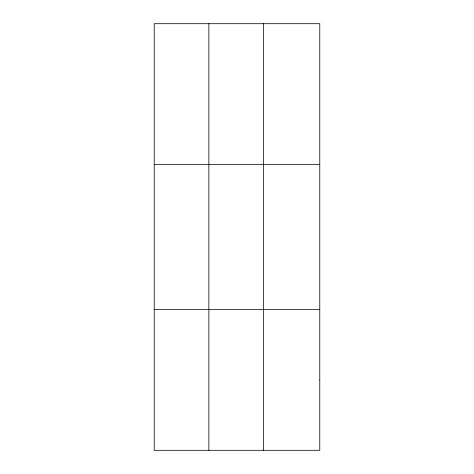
<?xml version="1.0" encoding="UTF-8"?>
<svg xmlns="http://www.w3.org/2000/svg" width="474" height="474" viewBox="0 0 474 474"><rect width="100%" height="100%" fill="white"/><g stroke="black" fill="none" stroke-linecap="round" stroke-linejoin="round"><path stroke-width="0.71" d="M208.856 23.7L208.856 450.3M263.485 23.7L263.485 450.3M154.228 164.478L319.772 164.478M154.228 309.522L319.772 309.522M319.772 379.911L319.772 450.3L154.228 450.3L154.228 23.7L319.772 23.7L319.772 379.911"/></g></svg>
